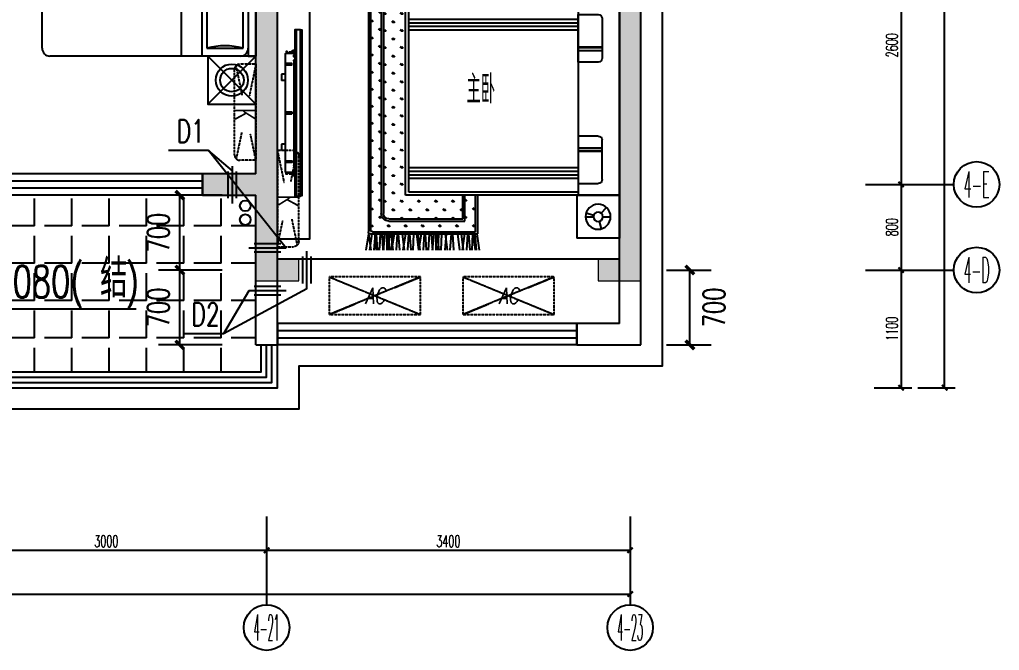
# Model space of a CAD drawing. Extents: x 184967 to 628822, y -100826 to 121332.
# Drawn here: x 325893 to 335057, y 31519 to 37414 of the extents above; entities that cross this region are included whole.
import ezdxf
from ezdxf.enums import TextEntityAlignment as Align

# ---------------------------------------------------------------- set-up
doc = ezdxf.new("R2010")
doc.units = 0
doc.header["$MEASUREMENT"] = 0
doc.linetypes.add('DASH', pattern=[0.35, 0.25, -0.1])
for name, color, linetype in [('1-涂料1', 251, 'Continuous'), ('AXIS_TEXT', 7, 'Continuous'), ('DIM_ELEV', 3, 'Continuous'), ('DIM_LEAD', 3, 'Continuous'), ('fur', 252, 'Continuous'), ('KT', 8, 'DASH'), ('PUB_DIM', 3, 'Continuous'), ('pub_dim1', 190, 'Continuous'), ('PUB_TEXT', 7, 'Continuous'), ('TEXT', 7, 'Continuous'), ('VPIPE-凝结', 150, 'TG_N'), ('VPIPE-直饮', 140, 'TG_Y'), ('WALL', 145, 'Continuous'), ('WINDOW', 141, 'Continuous'), ('栏杆', 4, 'Continuous'), ('看线', 67, 'Continuous')]:
    doc.layers.add(name, color=color, linetype=linetype)
doc.layers.add('4#6#-col-2F~31F$0$COLU', color=7, linetype='Continuous', lineweight=0)
doc.layers.add('4#6#-col-2F~31F$0$COLU_HATCH', color=251, linetype='Continuous', lineweight=0)
doc.styles.add('_TCH_AXIS', font='COMPLEX', dxfattribs={"bigfont": 'GBCBIG'})
doc.styles.add('_TCH_DIM', font='SIMPLEX', dxfattribs={"bigfont": 'GBCBIG'})
doc.styles.add('_TCH_DIM_T3', font='SIMPLEX', dxfattribs={"width": 0.705882, "bigfont": 'GBCBIG'})
doc.styles.add('COMPLEX', font='COMPLEX')
doc.styles.add('ENGLISH', font='italict.shx')
doc.styles.add('LHZ', font='RS5.SHX', dxfattribs={"width": 0.7, "height": 2000, "bigfont": 'HZTXT.shx'})
doc.styles.get("Standard").update_dxf_attribs({"font": 'gbenor.shx', "bigfont": 'gbcbig.shx'})
doc.styles.add('TG_LINETYPE', font='GBXWXT', dxfattribs={"width": 0.7, "height": 3, "bigfont": 'GBCBIG'})
doc.styles.add('宋体', font='romans.shx', dxfattribs={"height": 2, "bigfont": 'gbcbig.shx'})
doc.styles.add('尺寸标注', font='txt.shx', dxfattribs={"width": 0.6, "height": 110})
doc.linetypes.add('TG_N', pattern='A,3,-0.34,["N",TG_LINETYPE,S=0.1,R=0,X=-0.23,Y=-0.08],0', length=3.34)
doc.linetypes.add('TG_Y', pattern='A,3,-0.34,["Y",TG_LINETYPE,S=0.1,R=0,X=-0.23,Y=-0.08],0', length=3.34)
doc.dimstyles.new('1-50', dxfattribs={"dimscale": 50, "dimtxt": 110, "dimasz": 1, "dimexe": 2, "dimexo": 2, "dimgap": 0.6, "dimtad": 1, "dimdec": 0, "dimrnd": 5, "dimtxsty": '尺寸标注', "dimblk": 'ARCHTICK', "dimcen": 2.5, "dimclrd": 251, "dimclre": 251, "dimclrt": 50, "dimadec": 0, "dimazin": 0, "dimtfac": 1, "dimtdec": 0, "dimtix": 1, "dimtmove": 2, "dimatfit": 3, "dimldrblk": 'DOT', "dimfxl": 0, "dimarcsym": 0})
doc.dimstyles.new('_TCH_ARCH&&80', dxfattribs={"dimtxt": 204, "dimasz": 80, "dimexe": 200, "dimexo": 240, "dimgap": 98, "dimtad": 1, "dimdec": 0, "dimzin": 0, "dimdsep": 46, "dimtxsty": '_TCH_DIM_T3', "dimblk": 'ARCHTICK', "dimcen": 0.09, "dimclrt": 7, "dimazin": 2, "dimtfac": 1, "dimtdec": 0, "dimtix": 1, "dimtmove": 2, "dimatfit": 3, "dimfxl": 0, "dimtolj": 1, "dimtzin": 0, "dimarcsym": 0})

# ---------------------------------------------------------------- blocks, each defined once
blk = doc.blocks.new('_C1IBA')
at = {"layer": 'fur'}
for p, q in [((450, 750), (0, 1200)), ((0, 750), (450, 1200)), ((0, -750), (450, -1200)), ((450, -750), (0, -1200))]:
    blk.add_line(p, q, dxfattribs=at)
at = {"layer": 'fur', "linetype": 'ByBlock'}
for p, q in [((0, -750), (0, 750)), ((72.3, 750), (0, 750)), ((72.3, -750), (72.3, 750)), ((144.6, 750), (1927.7, 750)), ((506.2, 325.4), (506.2, 750)), ((699, -168.7), (699, 750)), ((458, 677.7), (120.5, 677.7)), ((120.5, 677.7), (120.5, 24.1)), ((458, 24.1), (458, 677.7)), ((2000, 677.7), (2000, -677.7)), ((120.5, 24.1), (458, 24.1)), ((458, -24.1), (120.5, -24.1)), ((120.5, -24.1), (120.5, -677.7)), ((458, -677.7), (458, -24.1)), ((120.5, -677.7), (458, -677.7)), ((72.3, -750), (0, -750)), ((1927.7, -750), (144.6, -750))]:
    blk.add_line(p, q, dxfattribs=at)
at = {"layer": 'fur'}
for points in [[(0, 750), (450, 750), (450, 1200), (0, 1200)], [(0, -750), (450, -750), (450, -1200), (0, -1200)]]:
    blk.add_lwpolyline(points, close=True, dxfattribs=at)
for centre, radius in [((225, 975), 150), ((225, 975), 110), ((225, -975), 150), ((225, -975), 110)]:
    blk.add_circle(centre, radius, dxfattribs=at)
at = {"layer": 'fur', "linetype": 'ByBlock'}
for centre, radius, start, end in [((144.6, 677.7), 72.3, 90, 180), ((1927.7, 677.7), 72.3, 0, 90), ((289.3, 1256.2), 602.6, 253.7398, 286.26021), ((2018.8, 305.8), 1512.7, 179.25816, 197.80337), ((1391.5, 376.7), 886.1, 182.53978, 216.04031), ((289.3, -554.4), 602.6, 73.7398, 106.26021), ((289.3, 554.4), 602.6, 253.7398, 286.26021), ((-1236.6, -834.3), 1937.4, 2.49342, 20.4717), ((-52.2, -711.7), 922.1, 357.6218, 37.95101), ((144.6, -677.7), 72.3, 180, 270), ((289.3, -1256.2), 602.6, 73.7398, 106.26021), ((1927.7, -677.7), 72.3, 270, 0)]:
    blk.add_arc(centre, radius, start, end, dxfattribs=at)
at = {"layer": 'fur', "flags": 9}
for tag in ['XSIZE', 'YSIZE']:
    blk.add_attdef(tag, (0, 0), '', height=0.5, dxfattribs=at)
blk = doc.blocks.new('YJ02')
at = {"layer": 'fur'}
h = blk.add_hatch(dxfattribs=at)
h.set_pattern_fill('ANSI31,_O', color=256, scale=25, angle=270)
h.set_pattern_definition([(315, (4797.172, 52439.616), (2.2097087, 2.2097087), [])])
h.paths.add_polyline_path([(-350, -65), (-350, -75), (-360, -75), (-360, -65)])
h = blk.add_hatch(dxfattribs=at)
h.set_pattern_fill('ANSI31,_O', color=256, scale=25, angle=270)
h.set_pattern_definition([(315, (5257.172, 52439.616), (2.2097087, 2.2097087), [])])
h.paths.add_polyline_path([(350, -65), (350, -75), (360, -75), (360, -65)])
h = blk.add_hatch(dxfattribs=at)
h.set_pattern_fill('ANSI31,_O', color=256, scale=25, angle=270)
h.set_pattern_definition([(315, (4827.172, 52439.616), (2.2097087, 2.2097087), [])])
h.paths.add_polyline_path([(-372, -147), (-372, -136), (-382, -136), (-382, -147)])
h = blk.add_hatch(dxfattribs=at)
h.set_pattern_fill('ANSI31,_O', color=256, scale=25, angle=270)
h.set_pattern_definition([(315, (5227.172, 52439.616), (2.2097087, 2.2097087), [])])
h.paths.add_polyline_path([(372, -147), (372, -136), (382, -136), (382, -147)])
for p, q in [((-390, -84.9), (-390, -65)), ((-380.6, -79.4), (-390, -65)), ((-380.6, -99.3), (-390, -84.9)), ((-380.6, -119.3), (-380.6, -79.4)), ((-372, -79.4), (-380.6, -79.4)), ((-380.6, -99.3), (-372, -99.3)), ((-372, -119.3), (-380.6, -119.3)), ((372, -79.4), (380.6, -79.4)), ((380.6, -99.3), (372, -99.3)), ((372, -119.3), (380.6, -119.3)), ((380.6, -79.4), (390, -65)), ((380.6, -119.3), (380.6, -79.4)), ((380.6, -99.3), (390, -84.9)), ((390, -84.9), (390, -65)), ((-234.3, -152), (-234.3, -189)), ((-194.3, -152), (-194.3, -189)), ((201.4, -152), (201.4, -189)), ((241.4, -152), (241.4, -189)), ((-194.3, -189), (-234.3, -189)), ((241.4, -189), (201.4, -189))]:
    blk.add_line(p, q, dxfattribs=at)
for points in [[(517, -12), (517, 0), (-517, 0), (-517, -12)], [(517, -53), (517, -65), (-517, -65), (-517, -53)], [(-298.4, -152), (-298.4, -94.7), (-308.4, -94.7), (-308.4, -152)], [(298.4, -152), (298.4, -94.7), (308.4, -94.7), (308.4, -152)]]:
    blk.add_lwpolyline(points, dxfattribs=at)
for points in [[(518, -12), (518, -53), (-518, -53), (-518, -12)], [(-350, -65), (-350, -75), (-360, -75), (-360, -65)], [(350, -65), (350, -75), (360, -75), (360, -65)], [(-372, -147), (-372, -136), (-382, -136), (-382, -147)], [(372, -147), (372, -136), (382, -136), (382, -147)]]:
    blk.add_lwpolyline(points, close=True, dxfattribs=at)
for points in [[(-372, -65), (-372, -147, 0.414214), (-367, -152), (367, -152, 0.414214), (372, -147), (372, -65)], [(330, -65), (330, -70, -0.414214), (325, -75), (-325, -75, -0.414214), (-330, -70), (-330, -65)], [(-5, -152), (-5, -94.7, -0.8844), (5, -94.7), (5, -152)]]:
    blk.add_lwpolyline(points, format="xyb", dxfattribs=at)
blk = doc.blocks.new('$PLAN$00002312')
at = {"layer": 'fur'}
h = blk.add_hatch(dxfattribs=at)
h.set_pattern_fill('GRASS', color=256, scale=40, angle=-180, style=0)
h.set_pattern_definition([(270, (46306.79, 12506.34), (79.82364, -79.82364), [21.16645, -138.4808]), (225, (46306.79, 12506.34), (79.8237, -79.8237), [21.16645, -91.7213]), (315, (46306.79, 12506.34), (79.8237, 79.8237), [21.16645, -91.7213])])
h.paths.add_polyline_path([(2228.6, 2414.2), (1445.6, 2414.2), (1445.6, 2200.2), (1345.6, 2200.2), (1345.6, 2514.2), (2328.6, 2514.2), (2328.6, 79.2, -0.414214), (2308.6, 59.2), (1345.6, 59.2), (1345.6, 400.2), (1445.6, 400.2), (1445.6, 159.2), (2158.6, 159.2, 0.414214), (2228.6, 229.2)])
h = blk.add_hatch(dxfattribs=at)
h.set_pattern_fill('GRASS', color=256, scale=40, angle=-180, style=0)
h.set_pattern_definition([(270, (-826049.51, 34687.465), (-79.823638, -79.823638), [21.166453, -138.480812]), (315, (-826049.51, 34687.46), (-79.823692, -79.823693), [21.166453, -91.721292]), (225, (-826049.51, 34687.46), (-79.823693, 79.823692), [21.166453, -91.721292])])
h.paths.add_polyline_path([(2000, 2200.2), (1465.6, 2200.2), (1465.6, 2394.2), (2208.6, 2394.2), (2208.6, 229.2, -0.414214), (2158.6, 179.2), (1465.6, 179.2), (1465.6, 400.2), (2000, 400.2)])
for p, q in [((1310.4, 2669.2), (1329.8, 2519.2)), ((1338.2, 2669.2), (1350.8, 2519.2)), ((1345.4, 2669.2), (1364.8, 2519.2)), ((1378, 2669.2), (1370.5, 2519.2)), ((1396.7, 2669.2), (1407.5, 2519.2)), ((1427.2, 2669.2), (1416.9, 2519.2)), ((1469.6, 2669.2), (1445.4, 2519.2)), ((1457.4, 2669.2), (1476.8, 2519.2)), ((1492.4, 2669.2), (1511.8, 2519.2)), ((1549.9, 2669.2), (1557.1, 2519.2)), ((1584.9, 2669.2), (1572, 2519.2)), ((1608, 2669.2), (1628.2, 2519.2)), ((1630.4, 2669.2), (1617.9, 2519.2)), ((1668.8, 2669.2), (1659.9, 2519.2)), ((1686.5, 2669.2), (1704.2, 2519.2)), ((1697.3, 2669.2), (1690.7, 2519.2)), ((1713, 2669.2), (1714.4, 2519.2)), ((1747.6, 2669.2), (1733, 2519.2)), ((1745.2, 2669.2), (1757.8, 2519.2)), ((1785, 2669.2), (1777.5, 2519.2)), ((1803.7, 2669.2), (1814.5, 2519.2)), ((1834.2, 2669.2), (1823.9, 2519.2)), ((1876.6, 2669.2), (1852.4, 2519.2)), ((1864.4, 2669.2), (1883.8, 2519.2)), ((1899.4, 2669.2), (1918.8, 2519.2)), ((1927.2, 2673.2), (1939.8, 2523.2)), ((1967, 2673.2), (1959.5, 2523.2)), ((1985.7, 2673.2), (1996.5, 2523.2)), ((2016.2, 2673.2), (2005.9, 2523.2)), ((2058.6, 2673.2), (2034.4, 2523.2)), ((2046.4, 2673.2), (2065.8, 2523.2)), ((2081.4, 2673.2), (2100.8, 2523.2)), ((2102, 2673.2), (2103.4, 2523.2)), ((2136.6, 2673.2), (2122, 2523.2)), ((2134.2, 2673.2), (2146.8, 2523.2)), ((2138.9, 2673.2), (2146.1, 2523.2)), ((2173.9, 2673.2), (2161, 2523.2)), ((2174, 2673.2), (2166.5, 2523.2)), ((2192.7, 2673.2), (2203.5, 2523.2)), ((2197, 2673.2), (2217.2, 2523.2)), ((2219.4, 2673.2), (2206.9, 2523.2)), ((2223.2, 2673.2), (2212.9, 2523.2)), ((2265.6, 2673.2), (2241.4, 2523.2)), ((2257.8, 2673.2), (2248.9, 2523.2)), ((2253.4, 2673.2), (2272.8, 2523.2)), ((2279, 2673.2), (2271.5, 2523.2)), ((2275.5, 2673.2), (2293.2, 2523.2)), ((2286.3, 2673.2), (2279.7, 2523.2)), ((2288.4, 2673.2), (2307.8, 2523.2)), ((2303, 2673.2), (2295.5, 2523.2)), ((2297.7, 2673.2), (2308.5, 2523.2)), ((2328.2, 2673.2), (2317.9, 2523.2)), ((2370.6, 2673.2), (2346.4, 2523.2)), ((0, 2200.2), (0, 2600.5)), ((0, 2600.5), (399.6, 2600.5)), ((399.6, 2200.2), (399.6, 2600.5)), ((190.7, 2442.8), (172.2, 2514.4)), ((2328.6, 2514.2), (2328.6, 79.2)), ((2348.6, 2534.2), (2348.6, 59.2)), ((156.4, 2400.3), (82.4, 2400.3)), ((241.6, 2388.7), (312.6, 2368.1)), ((317.1, 2400.3), (243.2, 2400.3)), ((2208.6, 2394.2), (2208.6, 229.2)), ((2228.6, 2414.2), (2228.6, 229.2)), ((171.4, 2367.5), (121.4, 2313)), ((2000, 2200.2), (0, 2200.2)), ((0, 2200.2), (0, 400.2)), ((385, 2200.2), (385, 400.2)), ((2000, 400.2), (2000, 2200.2)), ((1970, 2170.2), (385, 2170.2)), ((1970, 430.2), (1970, 2170.2)), ((162.1, 2053.8), (162.1, 1682.4)), ((385, 2089.9), (198.2, 2089.9)), ((385, 1646.3), (385, 2089.9)), ((385, 2044.5), (1970, 2044.5)), ((385, 2010.7), (1970, 2010.7)), ((385, 1976.9), (1970, 1976.9)), ((385, 1943.1), (1970, 1943.1)), ((385, 1788.1), (162.1, 1788.1)), ((385, 1781.2), (162.1, 1781.2)), ((385, 1755.1), (162.1, 1755.1)), ((198.2, 1646.3), (385, 1646.3)), ((162.1, 546.7), (162.1, 918)), ((198.2, 954.1), (385, 954.1)), ((385, 954.1), (385, 510.6)), ((385, 845.4), (162.1, 845.4)), ((385, 819.2), (162.1, 819.2)), ((385, 812.3), (162.1, 812.3)), ((385, 657.4), (1970, 657.4)), ((385, 623.6), (1970, 623.6)), ((385, 589.8), (1970, 589.8)), ((385, 556), (1970, 556)), ((385, 510.6), (198.2, 510.6)), ((399.6, 400.2), (0, 400.2)), ((0, 400.2), (2000, 400.2)), ((0, 400.2), (0, 0)), ((385, 430.2), (1970, 430.2)), ((399.6, 400.2), (399.6, 0)), ((1325.6, 39.2), (1325.6, 400.2)), ((1345.6, 59.2), (1345.6, 400.2)), ((1445.6, 159.2), (1445.6, 400.2)), ((1465.6, 179.2), (1465.6, 400.2)), ((171.4, 233), (121.4, 287.4)), ((156.4, 200.1), (82.4, 200.1)), ((241.6, 211.7), (312.6, 232.3)), ((317.1, 200.1), (243.2, 200.1)), ((190.7, 157.7), (172.2, 86.1)), ((2158.6, 159.2), (1445.6, 159.2)), ((2158.6, 179.2), (1465.6, 179.2)), ((0, 0), (399.6, 0)), ((1310.4, -110.8), (1329.8, 39.2)), ((2328.6, 39.2), (1325.6, 39.2)), ((1338.2, -110.8), (1350.8, 39.2)), ((1345.4, -110.8), (1364.8, 39.2)), ((2308.6, 59.2), (1345.6, 59.2)), ((1378, -110.8), (1370.5, 39.2)), ((1396.7, -110.8), (1407.5, 39.2)), ((1427.2, -110.8), (1416.9, 39.2)), ((1469.6, -110.8), (1445.4, 39.2)), ((1457.4, -110.8), (1476.8, 39.2)), ((1492.4, -110.8), (1511.8, 39.2)), ((1549.9, -110.8), (1557.1, 39.2)), ((1584.9, -110.8), (1572, 39.2)), ((1608, -110.8), (1628.2, 39.2)), ((1630.4, -110.8), (1617.9, 39.2)), ((1668.8, -110.8), (1659.9, 39.2)), ((1686.5, -110.8), (1704.2, 39.2)), ((1697.3, -110.8), (1690.7, 39.2)), ((1713, -110.8), (1714.4, 39.2)), ((1747.6, -110.8), (1733, 39.2)), ((1745.2, -110.8), (1757.8, 39.2)), ((1785, -110.8), (1777.5, 39.2)), ((1803.7, -110.8), (1814.5, 39.2)), ((1834.2, -110.8), (1823.9, 39.2)), ((1876.6, -110.8), (1852.4, 39.2)), ((1864.4, -110.8), (1883.8, 39.2)), ((1877.3, -110.8), (1896.7, 39.2)), ((1930.5, -110.8), (1923, 39.2)), ((1949.2, -110.8), (1960, 39.2)), ((1979.7, -110.8), (1969.5, 39.2)), ((2022.1, -110.8), (1998, 39.2)), ((2010, -110.8), (2029.4, 39.2)), ((2055.8, -110.8), (2066.6, 39.2)), ((2086.3, -110.8), (2076.1, 39.2)), ((2128.7, -110.8), (2104.6, 39.2)), ((2116.6, -110.8), (2136, 39.2)), ((2127.9, -110.8), (2119.1, 39.2)), ((2145.6, -110.8), (2163.3, 39.2)), ((2156.5, -110.8), (2149.9, 39.2)), ((2151.6, -110.8), (2171, 39.2)), ((2172.2, -110.8), (2173.5, 39.2)), ((2206.7, -110.8), (2192.1, 39.2)), ((2204.3, -110.8), (2216.9, 39.2)), ((2209, -110.8), (2216.2, 39.2)), ((2244.1, -110.8), (2231.1, 39.2)), ((2244.1, -110.8), (2236.6, 39.2)), ((2262.8, -110.8), (2273.6, 39.2)), ((2267.1, -110.8), (2287.4, 39.2)), ((2289.6, -110.8), (2277, 39.2)), ((2293.3, -110.8), (2283.1, 39.2)), ((2335.7, -110.8), (2311.6, 39.2)), ((2323.6, -110.8), (2343, 39.2)), ((2370, -110.8), (2345.8, 39.2))]:
    blk.add_line(p, q, dxfattribs=at)
for points in [[(1325.6, 2200.2), (1325.6, 2534.2), (2348.6, 2534.2)], [(1345.6, 2200.2), (1345.6, 2514.2), (2328.6, 2514.2)], [(1445.6, 2200.2), (1445.6, 2414.2), (2228.6, 2414.2)], [(1465.6, 2200.2), (1465.6, 2394.2), (2208.6, 2394.2)]]:
    blk.add_lwpolyline(points, dxfattribs=at)
for centre, radius in [((199.8, 2400.3), 117.3), ((199.8, 2400.3), 43.4), ((199.8, 200.1), 117.3), ((199.8, 200.1), 43.4)]:
    blk.add_circle(centre, radius, dxfattribs=at)
for centre, radius, start, end in [((198.2, 2053.8), 36.1, 90, 180), ((198.2, 1682.4), 36.1, 180, 270), ((198.2, 918), 36.1, 90, 180), ((198.2, 546.7), 36.1, 180, 270), ((2158.6, 229.2), 50, 270, 0), ((2158.6, 229.2), 70, 270, 0), ((2308.6, 79.2), 20, 270, 0), ((2328.6, 59.2), 20, 270, 0)]:
    blk.add_arc(centre, radius, start, end, dxfattribs=at)
blk = doc.blocks.new('awrtt')
at = {"layer": 'KT', "linetype": 'DASH'}
for p, q in [((195123.3, -20712.9), (194273.3, -20712.9)), ((194273.3, -20712.9), (194516.2, -20812.9)), ((195123.3, -20712.9), (194273.3, -21062.9)), ((194273.3, -21062.9), (194273.3, -20712.9)), ((194273.3, -20712.9), (195123.3, -21062.9)), ((194880.5, -20812.9), (195123.3, -20712.9)), ((195123.3, -21062.9), (195123.3, -20712.9)), ((195123.3, -21062.9), (195123.3, -20712.9)), ((194273.3, -21062.9), (194516.2, -20962.9)), ((194880.5, -20962.9), (195123.3, -21062.9)), ((194273.3, -21062.9), (195123.3, -21062.9))]:
    blk.add_line(p, q, dxfattribs=at)
at = {"layer": 'KT', "linetype": 'DASH', "style": 'ENGLISH', "width": 0.75}
blk.add_text('AC', height=150, dxfattribs=at).set_placement((194698.3, -20887.9), align=Align.MIDDLE_CENTER)
blk = doc.blocks.new('A$C66E365A4')
at = {"layer": '栏杆'}
for p, q in [((0, 0), (0, -350)), ((-40, -50), (-40, -300)), ((40, -50), (40, -300))]:
    blk.add_line(p, q, dxfattribs=at)
blk = doc.blocks.new('BGSKT')
at = {"layer": 'KT'}
for p, q in [((296983.3, 262161.9), (297281.1, 262099.6)), ((297883.3, 262161.9), (297639.7, 262110.9)), ((297273.5, 262034.3), (296997.9, 261976.6)), ((297624.1, 262027.8), (297868.6, 261976.6))]:
    blk.add_line(p, q, dxfattribs=at)
blk.add_lwpolyline([(296983.3, 262161.9), (297883.3, 262161.9), (297883.3, 262011.9, -0.414214), (297833.3, 261961.9), (297033.3, 261961.9, -0.414214), (296983.3, 262011.9)], format="xyb", close=True, dxfattribs=at)
at = {"layer": 'KT', "style": 'LHZ', "width": 0.7}
blk.add_text('K', height=180, dxfattribs=at).set_placement((297396.9, 261969.3))
blk = doc.blocks.new('$WINLIB2D$00000001')
at = {"color": 0}
for points in [[(-0.5, 0.5), (-0.5, -0.5)], [(-0.5, 0.5), (0.5, 0.5)], [(0.5, -0.5), (0.5, 0.5)], [(0.5, 0.1667), (-0.5, 0.1667)], [(0.5, -0.1667), (-0.5, -0.1667)], [(-0.5, -0.5), (0.5, -0.5)]]:
    blk.add_lwpolyline(points, dxfattribs=at)
blk = doc.blocks.new('_ArchTick')
at = {"color": 0, "linetype": 'ByBlock', "const_width": 0.4}
blk.add_lwpolyline([(-0.5, -0.5), (0.5, 0.5)], dxfattribs=at)
blk = doc.blocks.new('*D587')
at = {"layer": 'Defpoints', "color": 0, "transparency": 16777216}
for p in [(7587.7, -10400), (8223, -10400), (8223, -11100)]:
    blk.add_point(p, dxfattribs=at)
at = {"layer": 'pub_dim1', "color": 0, "lineweight": -2, "transparency": 16777216}
for p, q in [((7983, -10400), (7387.7, -10400)), ((7587.7, -11100), (7587.7, -10400)), ((7983, -11100), (7387.7, -11100))]:
    blk.add_line(p, q, dxfattribs=at)
at = {"layer": 'pub_dim1', "color": 0, "lineweight": -2, "transparency": 16777216, "xscale": 80, "yscale": 80, "zscale": 80}
for p, rotation in [((7587.7, -10400), 90), ((7587.7, -11100), 270)]:
    blk.add_blockref('_ArchTick', p, dxfattribs=dict(at, rotation=rotation))
at = {"layer": 'pub_dim1', "color": 7, "transparency": 16777216, "insert": (7387.7, -10750), "char_height": 204, "attachment_point": 5, "rotation": 90, "style": '_TCH_DIM_T3'}
blk.add_mtext('\\A1;700', dxfattribs=at)
blk = doc.blocks.new('*D588')
at = {"layer": 'Defpoints', "color": 0, "transparency": 16777216}
for p in [(7587.7, -9700), (8223, -9700), (8223, -10400)]:
    blk.add_point(p, dxfattribs=at)
at = {"layer": 'pub_dim1', "color": 0, "lineweight": -2, "transparency": 16777216}
for p, q in [((7983, -9700), (7387.7, -9700)), ((7587.7, -10400), (7587.7, -9700)), ((7983, -10400), (7387.7, -10400))]:
    blk.add_line(p, q, dxfattribs=at)
at = {"layer": 'pub_dim1', "color": 0, "lineweight": -2, "transparency": 16777216, "xscale": 80, "yscale": 80, "zscale": 80}
for p, rotation in [((7587.7, -9700), 90), ((7587.7, -10400), 270)]:
    blk.add_blockref('_ArchTick', p, dxfattribs=dict(at, rotation=rotation))
at = {"layer": 'pub_dim1', "color": 7, "transparency": 16777216, "insert": (7387.7, -10050), "char_height": 204, "attachment_point": 5, "rotation": 90, "style": '_TCH_DIM_T3'}
blk.add_mtext('\\A1;700', dxfattribs=at)
blk = doc.blocks.new('*D596')
at = {"layer": 'Defpoints', "color": 0, "transparency": 16777216}
for p in [(11900, -10400), (12358.4, -10400), (11900, -11100)]:
    blk.add_point(p, dxfattribs=at)
at = {"layer": 'pub_dim1', "color": 0, "lineweight": -2, "transparency": 16777216}
for p, q in [((12140, -10400), (12558.4, -10400)), ((12358.4, -11100), (12358.4, -10400)), ((12140, -11100), (12558.4, -11100))]:
    blk.add_line(p, q, dxfattribs=at)
at = {"layer": 'pub_dim1', "color": 0, "lineweight": -2, "transparency": 16777216, "xscale": 80, "yscale": 80, "zscale": 80}
for p, rotation in [((12358.4, -10400), 90), ((12358.4, -11100), 270)]:
    blk.add_blockref('_ArchTick', p, dxfattribs=dict(at, rotation=rotation))
at = {"layer": 'pub_dim1', "color": 7, "transparency": 16777216, "insert": (12584.7, -10750), "char_height": 204, "attachment_point": 5, "rotation": 90, "style": '_TCH_DIM_T3'}
blk.add_mtext('\\A1;700', dxfattribs=at)
blk = doc.blocks.new('*D675')
at = {"layer": 'Defpoints', "color": 0, "linetype": 'ByBlock', "transparency": 16777216}
for p in [(318603.7, 32770.5), (331603.7, 32770.5), (331603.7, 32045.3)]:
    blk.add_point(p, dxfattribs=at)
at = {"layer": 'PUB_DIM', "color": 251, "lineweight": -2, "transparency": 16777216}
for p, q in [((318603.7, 32295.3), (318603.7, 31945.3)), ((331603.7, 32295.3), (331603.7, 31945.3)), ((318603.7, 32045.3), (331603.7, 32045.3))]:
    blk.add_line(p, q, dxfattribs=at)
at = {"layer": 'PUB_DIM', "color": 251, "linetype": 'ByBlock', "lineweight": -2, "transparency": 16777216, "xscale": 50, "yscale": 50, "zscale": 50, "rotation": 180}
blk.add_blockref('_ArchTick', (318603.7, 32045.3), dxfattribs=at)
at = {"layer": 'PUB_DIM', "color": 251, "linetype": 'ByBlock', "lineweight": -2, "transparency": 16777216, "xscale": 50, "yscale": 50, "zscale": 50}
blk.add_blockref('_ArchTick', (331603.7, 32045.3), dxfattribs=at)
at = {"layer": 'PUB_DIM', "color": 50, "linetype": 'ByBlock', "transparency": 16777216, "insert": (325103.7, 32130.3), "char_height": 110, "attachment_point": 5, "style": '尺寸标注'}
blk.add_mtext('13000', dxfattribs=at)
blk = doc.blocks.new('_Dot')
at = {"color": 0, "linetype": 'ByBlock', "lineweight": -2}
blk.add_line((-0.5, 0), (-1, 0), dxfattribs=at)
at = {"color": 0, "linetype": 'ByBlock', "const_width": 0.5}
blk.add_lwpolyline([(-0.25, 0, 1), (0.25, 0, 1)], format="xyb", close=True, dxfattribs=at)
blk = doc.blocks.new('*D678')
at = {"layer": 'Defpoints', "color": 0, "linetype": 'ByBlock', "transparency": 16777216}
for p in [(325203.7, 32770.5), (328203.7, 32770.5), (328203.7, 32454.2)]:
    blk.add_point(p, dxfattribs=at)
at = {"layer": 'PUB_DIM', "color": 251, "lineweight": -2, "transparency": 16777216}
for p, q in [((325203.7, 32670.5), (325203.7, 32354.2)), ((328203.7, 32670.5), (328203.7, 32354.2)), ((325203.7, 32454.2), (328203.7, 32454.2))]:
    blk.add_line(p, q, dxfattribs=at)
at = {"layer": 'PUB_DIM', "color": 251, "linetype": 'ByBlock', "lineweight": -2, "transparency": 16777216, "xscale": 50, "yscale": 50, "zscale": 50, "rotation": 180}
blk.add_blockref('_ArchTick', (325203.7, 32454.2), dxfattribs=at)
at = {"layer": 'PUB_DIM', "color": 251, "linetype": 'ByBlock', "lineweight": -2, "transparency": 16777216, "xscale": 50, "yscale": 50, "zscale": 50}
blk.add_blockref('_ArchTick', (328203.7, 32454.2), dxfattribs=at)
at = {"layer": 'PUB_DIM', "color": 50, "linetype": 'ByBlock', "transparency": 16777216, "insert": (326703.7, 32539.2), "char_height": 110, "attachment_point": 5, "style": '尺寸标注'}
blk.add_mtext('3000', dxfattribs=at)
blk = doc.blocks.new('*D679')
at = {"layer": 'Defpoints', "color": 0, "linetype": 'ByBlock', "transparency": 16777216}
for p in [(328203.7, 32770.5), (331603.7, 32770.5), (331603.7, 32454.2)]:
    blk.add_point(p, dxfattribs=at)
at = {"layer": 'PUB_DIM', "color": 251, "lineweight": -2, "transparency": 16777216}
for p, q in [((328203.7, 32670.5), (328203.7, 32354.2)), ((331603.7, 32670.5), (331603.7, 32354.2)), ((328203.7, 32454.2), (331603.7, 32454.2))]:
    blk.add_line(p, q, dxfattribs=at)
at = {"layer": 'PUB_DIM', "color": 251, "linetype": 'ByBlock', "lineweight": -2, "transparency": 16777216, "xscale": 50, "yscale": 50, "zscale": 50, "rotation": 180}
blk.add_blockref('_ArchTick', (328203.7, 32454.2), dxfattribs=at)
at = {"layer": 'PUB_DIM', "color": 251, "linetype": 'ByBlock', "lineweight": -2, "transparency": 16777216, "xscale": 50, "yscale": 50, "zscale": 50}
blk.add_blockref('_ArchTick', (331603.7, 32454.2), dxfattribs=at)
at = {"layer": 'PUB_DIM', "color": 50, "linetype": 'ByBlock', "transparency": 16777216, "insert": (329903.7, 32539.2), "char_height": 110, "attachment_point": 5, "style": '尺寸标注'}
blk.add_mtext('3400', dxfattribs=at)
blk = doc.blocks.new('_AXISO')
blk.add_circle((0, 0), 0.5)
at = {"layer": 'AXIS_TEXT', "style": 'COMPLEX', "width": 1.041667}
blk.add_attdef('A', text='', height=0.56, dxfattribs=at).set_placement((-0.25, -0.28), (0.25, -0.28), align=Align.FIT)
blk = doc.blocks.new('*D680')
at = {"layer": 'Defpoints', "color": 0, "linetype": 'ByBlock', "transparency": 16777216}
for p in [(333806, 44873.7), (334545, 44873.7), (333806, 33973.8)]:
    blk.add_point(p, dxfattribs=at)
at = {"layer": 'PUB_DIM', "color": 251, "lineweight": -2, "transparency": 16777216}
for p, q in [((334295, 44873.7), (334645, 44873.7)), ((334545, 33973.8), (334545, 44873.7)), ((334295, 33973.8), (334645, 33973.8))]:
    blk.add_line(p, q, dxfattribs=at)
at = {"layer": 'PUB_DIM', "color": 251, "linetype": 'ByBlock', "lineweight": -2, "transparency": 16777216, "xscale": 50, "yscale": 50, "zscale": 50}
for p, rotation in [((334545, 44873.7), 90), ((334545, 33973.8), 270)]:
    blk.add_blockref('_ArchTick', p, dxfattribs=dict(at, rotation=rotation))
at = {"layer": 'PUB_DIM', "color": 50, "linetype": 'ByBlock', "transparency": 16777216, "insert": (334460, 39423.8), "char_height": 110, "attachment_point": 5, "rotation": 90, "style": '尺寸标注'}
blk.add_mtext('10900', dxfattribs=at)
blk = doc.blocks.new('*D685')
at = {"layer": 'Defpoints', "color": 0, "linetype": 'ByBlock', "transparency": 16777216}
for p in [(333806, 38473.7), (333806, 35873.7), (334137.2, 35873.7)]:
    blk.add_point(p, dxfattribs=at)
at = {"layer": 'PUB_DIM', "color": 251, "lineweight": -2, "transparency": 16777216}
for p, q in [((333906, 38473.7), (334237.2, 38473.7)), ((334137.2, 38473.7), (334137.2, 35873.7)), ((333906, 35873.7), (334237.2, 35873.7))]:
    blk.add_line(p, q, dxfattribs=at)
at = {"layer": 'PUB_DIM', "color": 251, "linetype": 'ByBlock', "lineweight": -2, "transparency": 16777216, "xscale": 50, "yscale": 50, "zscale": 50}
for p, rotation in [((334137.2, 38473.7), 90), ((334137.2, 35873.7), 270)]:
    blk.add_blockref('_ArchTick', p, dxfattribs=dict(at, rotation=rotation))
at = {"layer": 'PUB_DIM', "color": 50, "linetype": 'ByBlock', "transparency": 16777216, "insert": (334052.2, 37173.7), "char_height": 110, "attachment_point": 5, "rotation": 90, "style": '尺寸标注'}
blk.add_mtext('2600', dxfattribs=at)
blk = doc.blocks.new('*D686')
at = {"layer": 'Defpoints', "color": 0, "linetype": 'ByBlock', "transparency": 16777216}
for p in [(333806, 35873.7), (333821, 35073.7), (334137.2, 35073.7)]:
    blk.add_point(p, dxfattribs=at)
at = {"layer": 'PUB_DIM', "color": 251, "lineweight": -2, "transparency": 16777216}
for p, q in [((333906, 35873.7), (334237.2, 35873.7)), ((334137.2, 35873.7), (334137.2, 35073.7)), ((333921, 35073.7), (334237.2, 35073.7))]:
    blk.add_line(p, q, dxfattribs=at)
at = {"layer": 'PUB_DIM', "color": 251, "linetype": 'ByBlock', "lineweight": -2, "transparency": 16777216, "xscale": 50, "yscale": 50, "zscale": 50}
for p, rotation in [((334137.2, 35873.7), 90), ((334137.2, 35073.7), 270)]:
    blk.add_blockref('_ArchTick', p, dxfattribs=dict(at, rotation=rotation))
at = {"layer": 'PUB_DIM', "color": 50, "linetype": 'ByBlock', "transparency": 16777216, "insert": (334052.2, 35473.7), "char_height": 110, "attachment_point": 5, "rotation": 90, "style": '尺寸标注'}
blk.add_mtext('800', dxfattribs=at)
blk = doc.blocks.new('*D687')
at = {"layer": 'Defpoints', "color": 0, "linetype": 'ByBlock', "transparency": 16777216}
for p in [(333821, 35073.7), (333404, 33973.8), (334137.2, 33973.8)]:
    blk.add_point(p, dxfattribs=at)
at = {"layer": 'PUB_DIM', "color": 251, "lineweight": -2, "transparency": 16777216}
for p, q in [((333921, 35073.7), (334237.2, 35073.7)), ((334137.2, 35073.7), (334137.2, 33973.8)), ((333887.2, 33973.8), (334237.2, 33973.8))]:
    blk.add_line(p, q, dxfattribs=at)
at = {"layer": 'PUB_DIM', "color": 251, "linetype": 'ByBlock', "lineweight": -2, "transparency": 16777216, "xscale": 50, "yscale": 50, "zscale": 50}
for p, rotation in [((334137.2, 35073.7), 90), ((334137.2, 33973.8), 270)]:
    blk.add_blockref('_ArchTick', p, dxfattribs=dict(at, rotation=rotation))
at = {"layer": 'PUB_DIM', "color": 50, "linetype": 'ByBlock', "transparency": 16777216, "insert": (334052.2, 34523.8), "char_height": 110, "attachment_point": 5, "rotation": 90, "style": '尺寸标注'}
blk.add_mtext('1100', dxfattribs=at)
blk = doc.blocks.new('C')
at = {"layer": '1-涂料1'}
h = blk.add_hatch(dxfattribs=at)
h.set_pattern_fill('ANGLE', color=256, scale=100, style=0)
h.set_pattern_definition([(180, (617305.83, 42473), (0, 349.25), [254, -95.25]), (90, (617305.83, 42473), (349.25, 2e-14), [254, -95.25])])
h.paths.add_polyline_path([(1800, -11350), (1800, -10198), (1800, -9700), (3507, -9700), (8300, -9700), (8300, -11350)])
at = {"layer": 'DIM_ELEV'}
blk.add_line((5303.3, -10762), (7180.1, -10762), dxfattribs=at)
at = {"layer": 'DIM_LEAD'}
for p, q in [((7855.8, -9282.8), (7483.3, -9282.8)), ((8079.2, -9473.5), (7855.8, -9282.8)), ((8079.2, -9473.5), (7855.8, -9282.8)), ((8582, -10194.4), (7855.8, -9282.8)), ((8776.9, -10575), (7995.1, -10995.1)), ((8232, -10595), (7995.1, -10995.1)), ((8232, -10595), (7995.1, -10995.1)), ((7995.1, -10995.1), (7622.5, -10995.1))]:
    blk.add_line(p, q, dxfattribs=at)
at = {"layer": 'fur'}
blk.add_lwpolyline([(8500, -7560.2), (8800, -7560.2), (8800, -10110.6), (8500, -10110.6)], close=True, dxfattribs=at)
at = {"layer": 'WALL'}
for p, q in [((8300, -9500), (8300, -5600)), ((8500, -9600), (8500, -5600)), ((11900, -11100), (11900, -5750)), ((11700, -10900), (11700, -5850)), ((8300, -9500), (7800, -9500)), ((7800, -9500), (7800, -9700)), ((8500, -10900), (8500, -9600)), ((7800, -9700), (8300, -9700)), ((8300, -11100), (8300, -9700)), ((8500, -11100), (8500, -10900)), ((11700, -10900), (11300, -10900)), ((11700, -10900), (11300, -10900)), ((11300, -10900), (11300, -11100)), ((8300, -11100), (8500, -11100)), ((11300, -11100), (11900, -11100)), ((11300, -11100), (11900, -11100))]:
    blk.add_line(p, q, dxfattribs=at)
at = {"layer": 'WINDOW'}
blk.add_lwpolyline([(11700, -10300), (8500, -10300)], dxfattribs=at)
at = {"layer": '栏杆'}
for points in [[(1700, -11100), (1700, -11450), (8450, -11450), (8450, -11100)], [(1750, -11100), (1750, -11400), (8400, -11400), (8400, -11100)]]:
    blk.add_lwpolyline(points, dxfattribs=at)
at = {"layer": '看线'}
for points in [[(1650, -11100), (1650, -11500), (8500, -11500), (8500, -11100)], [(1800, -11100), (1800, -11350), (8350, -11350), (8350, -11100)]]:
    blk.add_lwpolyline(points, dxfattribs=at)
at = {"extrusion": (0, 0, -1), "xscale": -1, "zscale": -1}
for p in [(185285.3, 10247.9), (184035.3, 10247.9)]:
    blk.add_blockref('awrtt', p, dxfattribs=at)
at = {"layer": 'fur', "rotation": 180.0000001600825}
blk.add_blockref('_C1IBA', (8300, -7650), dxfattribs=at)
at = {"layer": 'fur', "xscale": -1}
blk.add_blockref('$PLAN$00002312', (11700, -10102.1), dxfattribs=at)
at = {"layer": 'fur', "extrusion": (0, 0, -1), "xscale": 1.5, "zscale": -1, "rotation": 90}
blk.add_blockref('YJ02', (-8728.9, -8931.2), dxfattribs=at)
at = {"layer": 'KT', "rotation": 270}
blk.add_blockref('BGSKT', (-253861.9, 288508.9), dxfattribs=at)
at = {"layer": 'KT', "xscale": -1, "rotation": 90}
blk.add_blockref('BGSKT', (270661.9, 287701), dxfattribs=at)
at = {"layer": 'KT', "color": 2, "extrusion": (0, 0, -1), "zscale": -1}
for p, rotation in [((-8079.2, -9779.7), 180), ((-8582, -10194.4), 90), ((-8776.9, -10575), 180), ((-8582, -10595), 90)]:
    blk.add_blockref('A$C66E365A4', p, dxfattribs=dict(at, rotation=rotation))
at = {"layer": 'WINDOW', "yscale": -200}
for p, xscale, zscale in [((6900, -9600), -1800, -1800), ((9900, -11000), -2800, -2800)]:
    blk.add_blockref('$WINLIB2D$00000001', p, dxfattribs=dict(at, xscale=xscale, zscale=zscale))
at = {"layer": 'PUB_TEXT', "style": '_TCH_DIM', "width": 0.705882}
for s, height, p in [('D1', 212.5, (7558.3, -9207.8)), ('H-0.080(', 297.5, (5321.8, -10657)), (')', 297.5, (7080.1, -10657)), ('D2', 212.5, (7697.5, -10920.1))]:
    blk.add_text(s, height=height, dxfattribs=at).set_placement(p)
at = {"layer": 'PUB_TEXT', "style": '_TCH_DIM'}
blk.add_text('结', height=357.4, dxfattribs=at).set_placement((6841.8, -10657))
at = {"layer": 'TEXT', "style": '宋体', "width": 0.7}
blk.add_text('主卧', height=265.82, dxfattribs=at).set_placement((10269.3, -8843.4))
at = {"layer": 'pub_dim1'}
for p1, p2, picture, middle in [((8223, -10400), (8223, -9700), '*D588', (7387.7, -10050)), ((8223, -11100), (8223, -10400), '*D587', (7387.7, -10750))]:
    dim = blk.add_aligned_dim(p1=p1, p2=p2, distance=635.3, text='700', dimstyle='_TCH_ARCH&&80', dxfattribs=at)
    dim.commit()
    dim.dimension.update_dxf_attribs({"geometry": picture, "text_midpoint": middle})
dim = blk.add_linear_dim(base=(12358.4, -10400), p1=(11900, -11100), p2=(11900, -10400), angle=90.00001, text='700', dimstyle='_TCH_ARCH&&80', dxfattribs=at)
dim.commit()
dim.dimension.update_dxf_attribs({"geometry": '*D596', "text_midpoint": (12584.7, -10750), "dimtype": 129})

msp = doc.modelspace()

# ---------------------------------------------------------------- hatches: boundary and pattern name
at = {"layer": '4#6#-col-2F~31F$0$COLU_HATCH'}
for points in [[(331503.7, 34973.7), (331703.7, 34973.7), (331703.7, 40973.7), (331503.7, 40973.7), (331503.7, 35173.7), (331303.7, 35173.7), (331303.7, 34973.7)], [(328503.7, 34973.7), (328503.7, 34973.7), (328503.7, 35173.7), (328303.7, 35173.7), (328303.7, 35173.7), (328303.7, 39073.7), (328303.7, 39073.7), (328303.7, 39273.7), (328103.7, 39273.7), (328103.7, 39073.7), (328103.7, 39073.7), (328103.7, 35973.7), (327603.7, 35973.7), (327603.7, 35773.7), (328103.7, 35773.7), (328103.7, 34973.7)]]:
    msp.add_hatch(color=252, dxfattribs=at).paths.add_polyline_path(points)

# ---------------------------------------------------------------- linework, layer by layer
at = {"layer": '4#6#-col-2F~31F$0$COLU', "color": 6}
for points in [[(331503.7, 34973.7), (331703.7, 34973.7), (331703.7, 40973.7), (331503.7, 40973.7), (331503.7, 35173.7), (331303.7, 35173.7), (331303.7, 34973.7), (331503.7, 34973.7)], [(328303.7, 35173.7), (328303.7, 35273.7), (328303.7, 35273.7), (328303.7, 39073.7), (328303.7, 39073.7), (328303.7, 39273.7), (328103.7, 39273.7), (328103.7, 39073.7), (328103.7, 39073.7), (328103.7, 35973.7), (327603.7, 35973.7), (327603.7, 35773.7), (328103.7, 35773.7), (328103.7, 34973.7), (328303.7, 34973.7), (328503.7, 34973.7), (328503.7, 35173.7), (328303.7, 35173.7)], [(328303.7, 34973.7), (328303.7, 34973.7)]]:
    msp.add_lwpolyline(points, dxfattribs=at)
at = {"layer": 'PUB_DIM', "linetype": 'ByBlock'}
for p, q in [((333806, 35873.7), (334630.8, 35873.7)), ((333806, 35073.7), (334630.8, 35073.7)), ((328203.7, 32770.5), (328203.7, 31945.6)), ((331603.7, 32770.5), (331603.7, 31945.6))]:
    msp.add_line(p, q, dxfattribs=at)
at = {"layer": 'VPIPE-凝结', "linetype": 'Continuous'}
msp.add_circle((328003.7, 35544.5), 50, dxfattribs=at)
at = {"layer": 'VPIPE-直饮', "linetype": 'Continuous'}
msp.add_circle((328003.7, 35673.7), 50, dxfattribs=at)
at = {"layer": '看线'}
msp.add_lwpolyline([(331903.7, 40873.7), (331903.7, 34373.7), (331903.7, 34173.7), (328503.7, 34173.7), (328503.7, 33773.7), (321503.7, 33773.7), (321253.7, 33773.7), (321253.7, 34173.7), (320903.7, 34173.7), (320903.7, 34373.7)], dxfattribs=at)

# ---------------------------------------------------------------- block references
at = {"layer": 'PUB_DIM', "linetype": 'ByBlock'}
ref = msp.add_blockref('_AXISO', (334844.2, 35873.7), dxfattribs=dict(at, xscale=426.6560000000001, yscale=426.6560000000001, zscale=426.6560000000001))
ref.add_attrib('A', '4-E', dxfattribs={"layer": 'AXIS_TEXT', "height": 241.35, "style": '_TCH_AXIS', "width": 0.333333}).set_placement((334723.5, 35753.1), (334964.8, 35753.1), align=Align.FIT)
ref = msp.add_blockref('_AXISO', (334844.2, 35073.7), dxfattribs=dict(at, xscale=426.6560000000001, yscale=426.6560000000001, zscale=426.6560000000001))
ref.add_attrib('A', '4-D', dxfattribs={"layer": 'AXIS_TEXT', "height": 241.35, "style": '_TCH_AXIS', "width": 0.328125}).set_placement((334723.5, 34953.1), (334964.8, 34953.1), align=Align.FIT)
ref = msp.add_blockref('_AXISO', (328203.7, 31732.3), dxfattribs=dict(at, xscale=426.6560000000001, yscale=426.6560000000001, zscale=426.6560000000001, rotation=180))
ref.add_attrib('A', '4-21', dxfattribs={"layer": 'AXIS_TEXT', "height": 241.35, "style": '_TCH_AXIS', "width": 0.276316}).set_placement((328083, 31611.6), (328324.4, 31611.6), align=Align.FIT)
ref = msp.add_blockref('_AXISO', (331603.7, 31732.3), dxfattribs=dict(at, xscale=426.6560000000001, yscale=426.6560000000001, zscale=426.6560000000001, rotation=180))
ref.add_attrib('A', '4-23', dxfattribs={"layer": 'AXIS_TEXT', "height": 241.35, "style": '_TCH_AXIS', "width": 0.259259}).set_placement((331483, 31611.6), (331724.4, 31611.6), align=Align.FIT)
at = {"layer": 'WALL'}
msp.add_blockref('C', (319803.7, 45473.7), dxfattribs=at)

# ---------------------------------------------------------------- dimensions: what is measured, and where the dimension line sits
at = {"layer": 'PUB_DIM', "linetype": 'ByBlock'}
for p1, p2, distance, picture, middle in [((333806, 33973.8), (333806, 44873.7), -739.1, '*D680', (334460, 39423.8)), ((318603.7, 32770.5), (331603.7, 32770.5), -725.2, '*D675', (325103.7, 32130.3))]:
    dim = msp.add_aligned_dim(p1=p1, p2=p2, distance=distance, dimstyle='1-50', override={"dimfxl": 5, "dimfxlon": 1}, dxfattribs=at)
    dim.commit()
    dim.dimension.update_dxf_attribs({"geometry": picture, "text_midpoint": middle})
for base, p1, p2, angle, picture, middle in [((334137.2, 35873.7), (333806, 38473.7), (333806, 35873.7), 270, '*D685', (334052.2, 37173.7)), ((334137.2, 35073.7), (333806, 35873.7), (333821, 35073.7), 270, '*D686', (334052.2, 35473.7)), ((334137.2, 33973.8), (333821, 35073.7), (333404, 33973.8), 270, '*D687', (334052.2, 34523.8)), ((328203.7, 32454.2), (325203.7, 32770.5), (328203.7, 32770.5), 180, '*D678', (326703.7, 32539.2)), ((331603.7, 32454.2), (328203.7, 32770.5), (331603.7, 32770.5), 180, '*D679', (329903.7, 32539.2))]:
    dim = msp.add_linear_dim(base=base, p1=p1, p2=p2, angle=angle, dimstyle='1-50', override={"dimfxl": 5, "dimfxlon": 1}, dxfattribs=at)
    dim.commit()
    dim.dimension.update_dxf_attribs({"geometry": picture, "text_midpoint": middle})

doc.saveas('drawing.dxf')
